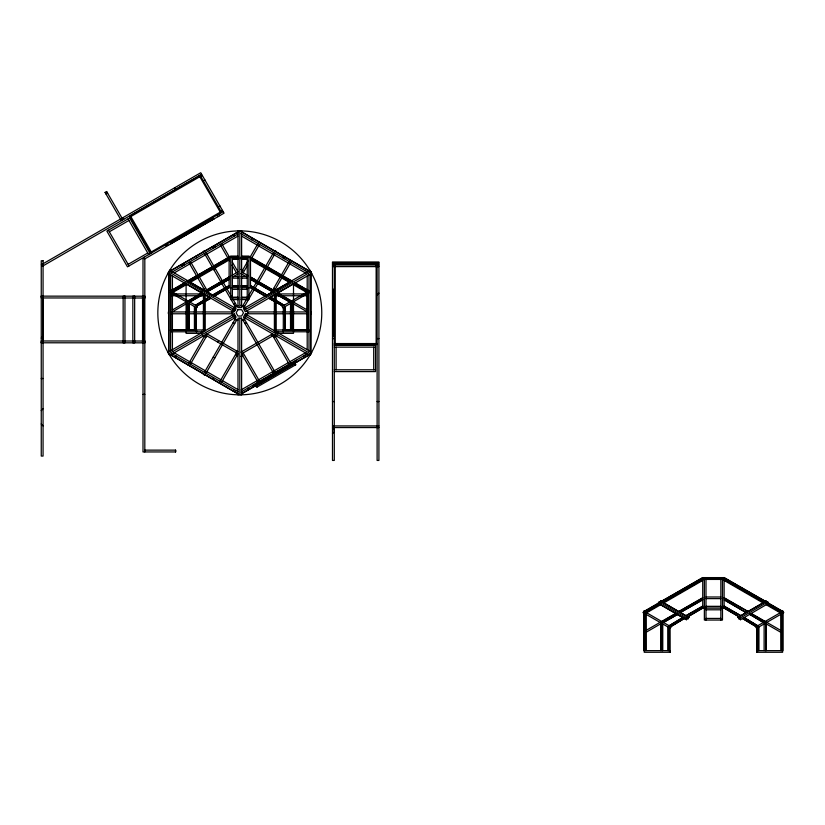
<?xml version="1.0" encoding="UTF-8"?>
<svg xmlns="http://www.w3.org/2000/svg" width="825" height="825" viewBox="0 0 825 825"><rect width="100%" height="100%" fill="white"/><g stroke="black" fill="none" stroke-linecap="round" stroke-linejoin="round"><path stroke-width="1.24" d="M41.25 297.959L41.25 296.144L42.879 296.144L42.879 342.798L41.25 342.798L41.26 340.972M187.182 302.373L187.182 301.424L188.812 301.424M644.232 613.264L644.232 612.336L644.232 652.266L670.22 652.266L670.22 650.636L643.943 650.636L643.943 613.109M168.723 352.378L168.929 271.693L240.013 230.897L310.891 272.064L310.674 354.028L295.123 362.948M196.453 307.715L197.268 306.302M175.312 357.617L176.22 356.049M251.522 239.724L252.429 238.157M188.812 363.32L205.219 334.919L237.992 353.843L221.595 382.243M247.923 260.947L241.612 271.879L248.304 275.736M249.81 257.678L258.008 243.478M188.11 365.011L189.018 363.433M258.204 243.592L259.112 242.014M190.389 364.227L206.786 335.827M243.179 272.786L247.603 265.134M251.377 258.586L259.586 244.375M233.351 309.808L231.588 312.861L235.703 319.976L238.043 319.976M234.527 307.787L235.692 305.745L238.043 305.755M217.748 342.158L218.656 340.591M253.244 280.686L254.152 279.118M204.425 372.333L235.733 318.099M242.303 306.714L264.67 267.97M265.836 265.959L273.611 252.481M205.992 373.24L236.662 320.11M243.87 307.622L275.189 253.388M241.56 319.976L243.911 319.976L245.077 317.945M246.252 315.913L248.016 312.861L246.84 310.829M243.911 319.976L248.016 312.861M212.623 379.16L213.531 377.592M282.728 257.74L283.635 256.173M284.388 258.699L285.295 257.132M241.044 287.688L250.491 287.688L265.454 296.33L250.491 287.368M235.878 352.626L236.785 351.058M220.028 381.346L236.424 352.935M272.817 289.895L280.387 276.787M281.655 274.601L289.214 261.494M219.316 383.027L220.223 381.459M289.41 261.608L290.317 260.04M272.755 291.947L250.491 279.417M290.792 262.402L274.385 290.802L250.532 277.025M274.312 291.05L250.491 277.623M289.688 302.053L275.839 294.051L288.987 301.321M275.839 294.051L277.54 292.916L307.364 310.045M292.463 280.737L264.505 296.711M307.23 291.926L293.514 283.687L307.508 291.772M293.37 283.934L295.072 282.789L309.066 290.864L309.911 292.256L282.944 307.838L282.119 306.426L309.313 290.72M233.279 391.091L234.187 389.513M282.676 305.941L268.682 298.186L281.603 305.332M234.95 392.05L235.847 390.483M305.044 270.631L305.951 269.063M643.314 612.738L644.129 611.325M782.688 611.346L768.694 603.271L767.838 601.899L738.849 618.802L738.127 617.193L745.697 612.831M738.849 618.802L738.127 617.193M740.458 619.73L739.736 618.121L740.458 619.73L768.694 603.271M747.935 611.531L724.113 598.104M763.311 622.535L749.605 614.285L780.986 632.414M749.461 614.532L751.163 613.387L780.986 630.527M766.085 601.219L766.941 602.58L766.085 601.219L737.983 617.44M780.852 612.408L767.137 604.168L781.131 612.243M644.16 611.346L658.154 603.271L659.01 601.899L687.998 618.802L688.865 617.44L660.619 600.971L659.907 602.58L660.619 600.971M644.438 611.511L658.288 603.508L659.154 602.147M686.39 619.73L687.101 618.121L686.39 619.73L658.154 603.271M688.72 617.193L687.998 618.802M41.25 338.095L43.065 336.167M41.25 410.572L43.065 408.653M377.108 295.082L378.912 293.164M332.485 433.651L334.29 431.733M254.162 384.842L273.477 373.663M294.938 361.247L274.55 373.044L275.395 372.704M254.224 384.955L273.539 373.777M275.684 372.539L294.999 361.36M254.904 386.131L295.68 362.536M121.378 220.636L105.074 192.39L106.672 191.534M106.064 194.102L107.632 193.194L105.095 192.442M201.63 174.302L42.302 266.3L41.394 264.722L200.733 172.734L224.06 213.149L145.004 258.782L144.107 257.214M200.176 175.405L129.525 216.202L150.923 253.275M129.999 217.027L199.825 176.705M200.743 176.385L202.311 175.488M109.333 231.784L128.948 220.461M203.311 180.83L204.878 179.922M140.632 235.445L141.457 234.97M218.336 206.869L219.914 205.961M128.133 264.34L147.747 253.017M220.904 211.303L222.472 210.396M150.449 252.45L220.285 212.128M223.152 211.571L127.473 266.815L106.858 231.113L129.608 217.986L150.222 253.677M171.672 241.818L192.081 230.041M192.472 229.814L194.618 228.577M196.763 227.329L212.871 218.037M172.126 242.602L178.571 238.879M180.716 237.641L182.872 236.404M185.017 235.166L192.534 230.825M195.071 229.36L205.807 223.162M207.952 221.915L213.324 218.821M172.023 242.973L213.85 218.831M203.29 251.439L204.868 250.532M168.795 351.45L168.795 271.868L239.807 230.866L310.808 271.868L310.808 353.853L240.91 394.216M171.724 272.271L237.992 234.011M174.23 272.91L237.992 236.094M170.538 290.864L184.532 282.789L186.233 283.934L172.373 291.926M187.213 281.212L230.742 256.08L237.992 256.08M170.816 291.029L184.666 283.037M182.088 285.213L184.284 283.955M219.264 263.752L221.451 262.494M173.178 291.142L186.233 283.934M229.113 258.854L189.317 281.83L229.113 259.174M173.291 292.184L187.007 284.264M190.266 282.377L229.113 259.958M213.912 269.827L215.48 268.919M202.661 290.183L204.806 288.946M230.185 276.385L205.219 290.802L188.812 262.402M232.083 275.292L237.992 271.879L232.31 262.041M172.239 310.045L202.063 292.916L203.765 294.051L189.915 302.053M205.219 291.008L229.113 277.21M188.358 301.156L202.197 293.153M229.113 277.623L205.425 291.297L187.141 280.737M172.239 311.933L187.368 303.198M189.626 301.888L203.765 294.051M207.023 291.844L229.113 279.097M232.743 276.994L237.992 273.972M229.113 279.417L206.848 291.947M229.113 285.563L212.448 295.185L229.113 285.893M198 305.332L210.922 298.186L196.928 305.941M215.088 295.463L229.113 287.368M206.59 291.968L214.16 296.33L229.113 287.688L238.559 287.688M233.805 304.281L235.373 303.383M233.712 308.168L237.775 305.827M265.444 296.33L291.71 281.17L250.491 257.379L241.044 257.379M235.208 315.511L168.795 353.853L237.724 393.649M244.396 310.21L310.808 271.868M270.218 297.144L275.622 294.02M277.324 293.081L294.226 283.326M244.912 323.524L246.479 322.616M240.921 352.151L272.58 333.877M275.354 334.362L241.612 353.843L258.008 382.243M240.869 356.369L243.014 355.132M273.725 337.394L276.942 335.538M240.983 389.988L288.513 362.546M289.688 361.866L306.013 352.44M240.921 392.112L307.88 353.451M255.967 386.152L295.195 363.505M672.107 596.238L674.293 594.969M681.945 590.545L684.142 589.287M645.717 612.243L659.711 604.168L645.996 612.408M702.735 579.325L662.929 602.302L702.735 579.655M645.862 613.264L660.629 604.746M663.888 602.858L702.735 580.429M645.862 630.527L675.685 613.387L677.387 614.532L663.537 622.535M678.831 611.49L702.735 597.692M661.97 621.627L675.819 613.635M702.735 598.104L678.913 611.531M645.862 632.414L660.99 623.669M663.156 622.421L677.387 614.532M702.735 599.579L680.47 612.428L702.735 599.899M702.735 606.045L686.07 615.667L702.735 606.365M702.735 607.839L687.772 616.811L702.735 608.169L724.113 608.169L739.076 616.811L724.113 607.839M747.44 611.82L766.219 600.971M767.033 602.384L766.208 602.858L765.404 601.446M766.992 604.405L768.56 603.508L782.409 611.511M241.807 393.546L255.142 385.894M241.612 256.08L248.861 256.08L292.39 281.212M229.113 257.132L238.559 257.132M241.044 257.132L250.491 257.132M238.559 257.379L229.113 257.379L187.749 280.923M232.372 258.947L238.559 258.947M241.044 258.947L247.232 258.947M332.485 262.928L378.912 262.928M334.29 263.876L377.108 263.876M332.485 264.98L378.912 264.98M332.485 266.609L378.912 266.609M232.372 276.519L238.559 276.519M241.044 276.519L247.232 276.519M232.372 278.149L238.559 278.149M241.044 278.149L247.232 278.149M232.372 285.863L238.559 285.863M241.044 285.863L247.232 285.863M232.372 286.11L238.559 286.11M241.044 286.11L247.232 286.11M232.372 289.317L238.559 289.317M241.044 289.317L247.232 289.317M171.868 293.937L202.146 293.937M277.468 293.937L307.735 293.937M171.868 295.752L203.404 295.752M276.2 295.752L278.726 295.752M281.243 295.752L307.735 295.752M41.25 296.144L144.983 296.196L144.983 298.011L42.529 297.959M230.742 297.165L237.992 297.165M241.612 297.165L247.655 297.165M232.372 297.938L238.559 297.938M241.044 297.938L247.232 297.938M238.559 299.578L230.742 299.578L230.742 257.132M241.044 299.578L248.861 299.578L248.861 257.132M290.792 301.424L292.421 301.414L292.349 330.155M241.56 305.755L243.911 305.755L245.087 307.787M171.889 311.953L233.227 311.953M247.644 311.953L307.725 311.953M171.889 313.768L231.959 313.768M247.644 313.768L307.725 313.768M171.868 329.969L203.404 329.969M276.2 329.969L307.735 329.969M170.321 330.155L196.597 330.155L196.597 331.784M309.282 330.155L283.006 330.155L283.006 331.784M170.61 331.784L203.404 331.784L203.404 293.937M276.2 331.784L308.993 331.784M201.877 333.352L186.099 333.352L186.099 303.744M277.726 333.352L293.504 333.352L293.504 284.429M332.485 338.58L334.29 338.58M377.108 338.58L378.912 338.58M42.539 340.983L144.994 341.024L144.983 342.839L41.26 342.787M334.29 343.561L377.108 343.561M334.29 344.51L377.108 344.51M334.29 345.324L375.519 345.324L375.519 371.601L334.29 371.601M334.29 347.139L375.519 347.139M334.29 369.786L375.519 369.786M41.25 378.52L43.065 378.52M143.003 394.412L144.818 394.412M332.485 401.548L334.29 401.548M377.108 401.548L378.912 401.548M332.485 425.937L378.912 425.937M332.485 427.567L378.912 427.567M144.818 450.13L175.622 450.13L175.622 451.945L143.003 451.945L143.003 258.637L144.818 258.637L144.818 451.945M702.735 577.603L724.113 577.603M705.994 579.181L720.854 579.243M705.994 579.428L720.854 579.428M705.994 597.001L720.854 597.001M705.994 598.63L720.854 598.63M705.994 606.344L720.854 606.344M705.994 606.592L720.854 606.592M702.735 607.922L704.364 607.922M722.483 607.922L724.113 607.922M705.994 609.799L720.854 609.799M644.232 611.387L645.862 611.387L645.862 650.636L645.789 614.171M705.994 618.42L720.854 618.42M658.288 603.508L659.856 604.405M274.746 250.532L276.313 251.439M240.921 233.609L307.818 272.229M241.612 236.094L306.013 273.281M294.938 283.037L308.787 291.029M281.119 275.756L283.305 277.014M251.594 259.483L290.153 282.067L250.491 259.174M250.491 259.958L289.338 282.377M292.597 284.264L306.312 292.184M240.869 269.352L243.014 270.59M273.725 288.327L276.942 290.183M250.491 277.21L274.385 291.008M277.406 293.153L291.256 301.156M271.992 290.462L274.199 291.73M240.921 273.57L246.861 276.994M250.491 279.097L272.157 291.607M291.153 302.569L307.364 311.933M250.491 285.563L267.156 295.185L250.491 285.893M733.961 584.234L736.148 585.492M761.31 600.023L763.496 601.281M771.138 605.694L773.324 606.963M724.113 579.325L763.909 602.302L724.113 579.655M724.113 580.429L762.96 602.858M766.219 604.746L780.986 613.264M240.818 305.24L245.902 308.168M207.529 292.349L212.932 295.463M188.224 281.356L204.435 290.72M168.795 271.868L235.208 310.21M244.396 315.511L310.808 353.853M185.377 283.326L201.228 292.473M203.981 294.02L209.385 297.144M724.113 597.692L748.007 611.49M751.028 613.635L764.868 621.627M725.227 600.218L746.243 612.676L724.113 599.899M233.124 322.616L234.692 323.524M724.113 606.045L740.778 615.667L724.113 606.365M170.29 290.72L197.484 306.426L196.67 307.838L170.321 292.627M206.219 333.413L237.992 351.749M202.661 335.538L205.879 337.394M235.517 354.513L237.662 355.75M660.763 601.219L688.865 617.44M659.814 602.384L660.639 602.858M660.052 604.405L686.245 619.493M213.232 357.07L214.799 357.978M173.415 352.337L205.518 370.879M206.704 371.559L221.121 379.882M222.307 380.562L237.992 389.627M171.724 353.451L237.992 391.71M203.29 374.282L204.868 375.189M168.713 353.657L238.477 394.175M332.485 428.319L334.29 430.248M41.25 423.968L43.065 425.886M767.693 602.147L768.56 603.508M782.719 611.325L783.533 612.738M282.336 306.302L283.15 307.715M305.044 355.09L305.951 356.658M200.062 175.209L221.585 212.479M199.351 175.88L220.76 212.953M233.279 234.63L234.187 236.208M303.383 356.049L304.291 357.617M218.646 214.17L219.553 215.748M216.985 215.139L217.893 216.707M296.175 360.216L297.082 361.783M213.036 217.418L213.943 218.986M211.695 218.718L212.149 219.502M294.917 363.031L295.876 364.681L256.637 387.327L255.007 384.502M294.37 363.98L295.051 365.155M221.595 243.478L229.793 257.678M274.385 334.919L290.792 363.32M220.028 244.375L229.484 260.762M232.011 265.134L236.424 272.786M272.817 335.827L289.214 364.227M271.373 334.568L272.281 336.136M214.283 245.602L215.191 247.17M212.623 246.562L213.531 248.129M174.642 187.801L175.539 189.368M226.627 278.438L227.535 280.005M205.992 252.481L231.536 296.732M232.815 298.949L237.301 306.714M243.87 318.099L275.189 372.333M204.425 253.388L235.733 307.622M242.942 320.11L273.611 373.24M164.144 196.216L164.618 197.041M195.968 256.173L196.876 257.74M190.389 261.494L206.786 289.895M243.179 352.935L259.586 381.346M256.781 385.677L257.462 386.853M183.078 263.618L183.985 265.186M170.032 242.241L170.94 243.808M252.625 385.358L253.533 386.925M181.417 264.577L182.325 266.145M167.258 243.849L168.166 245.417M165.598 244.808L166.506 246.376M247.665 388.214L248.511 389.823M130.35 215.727L151.748 252.801M128.04 218.883L148.655 254.585M122.832 217.707L123.74 219.285M106.642 191.493L122.048 218.161M121.657 218.388L122.554 219.966M108.426 230.216L129.04 265.908M782.904 613.109L782.904 650.636L756.628 650.636L756.628 652.266L782.616 652.266L782.616 611.387M781.347 614.006L781.347 650.636M780.986 613.913L781.058 650.636M766.043 621.895L766.043 622.844M766.043 623.783L766.043 650.636M765.971 622.885L765.971 650.636M765.693 623.04L765.693 650.636M764.125 623.947L764.125 650.636M758.804 627.021L758.804 650.636M758.526 627.175L758.526 650.636M757.247 627.918L757.247 650.636M756.968 628.083L756.907 652.266M724.113 608.169L724.113 577.531L765.476 601.404L724.113 577.851L702.735 577.851L661.372 601.404L702.735 577.531L702.735 608.169M722.483 577.603L722.483 620.049L704.364 620.049L704.364 577.603M720.854 577.603L720.854 620.049M705.994 577.603L705.994 620.049M669.941 652.266L669.879 628.083M669.601 627.918L669.601 650.636M668.322 627.175L668.322 650.636M668.044 627.021L668.044 650.636M662.712 623.947L662.712 650.636M662.434 622.844L662.434 650.636M661.155 623.04L661.155 650.636M660.877 622.885L660.877 650.636M377.108 262.928L377.108 460.433L378.912 460.433L378.912 261.979L332.485 261.979L332.485 460.433L334.29 460.433L334.29 262.928M376.148 263.876L376.148 343.561M373.704 347.139L373.704 369.786M336.105 347.139L336.105 369.786M335.249 263.876L335.249 343.561M333.847 289.059L333.847 312.623M333.847 313.077L333.847 336.631M311.252 311.953L311.252 313.768M308.993 274.199L308.993 351.522M307.725 293.525L307.725 330.155M307.436 293.69L307.436 330.155M307.364 293.442L307.364 330.155M307.189 276.045L307.189 290.101M307.189 294.845L307.189 349.676M292.071 302.569L292.071 330.155M290.792 303.301L290.792 330.155M290.513 303.466L290.513 330.155M285.182 306.539L285.182 330.155M284.903 306.704L284.903 330.155M283.346 307.601L283.284 331.784M278.015 292.04L278.015 295.752M278.015 331.207L278.015 333.682M276.2 293.937L276.2 332.898M275.292 293.638L275.292 332.31M274.385 294.979L274.385 331.671M250.491 257.049L250.491 287.688M247.232 257.132L247.232 299.578M246.922 313.448L246.922 315.8M239.807 230.866L239.807 307.56M239.807 318.161L239.807 394.855M232.691 309.932L232.691 315.8M232.372 257.132L232.372 299.578M229.113 257.049L229.113 287.688M205.219 294.979L205.219 330.743M204.311 293.628L204.311 331.258M201.589 292.04L201.589 295.752M201.589 331.207L201.589 333.682M196.257 307.601L196.319 331.784M195.979 307.436L195.979 330.155M194.7 306.704L194.7 330.155M194.422 306.539L194.422 330.155M189.1 303.466L189.1 330.155M188.812 303.301L188.812 330.155M187.533 302.569L187.533 330.155M187.182 301.414L187.254 330.155M186.099 284.429L186.099 301.166M175.57 450.13L175.57 451.945M172.415 276.045L172.415 293.937M172.415 294.845L172.415 309.623M172.415 312.861L172.415 350.615M172.239 293.442L172.167 330.155M170.61 274.199L170.61 351.522M168.352 311.953L168.352 313.768M238.343 394.814A81.964 81.964 0 0 1 169.135 271.332A81.964 81.964 0 0 1 310.685 271.703A81.964 81.964 0 0 1 240.838 394.814M169.703 270.291L167.888 273.436L234.31 311.778L236.115 308.643L169.703 270.291M237.971 309.695L236.146 312.861L237.971 316.037L241.632 316.037L243.468 312.861L241.632 309.695L237.971 309.695M245.293 313.943L243.488 317.078L309.901 355.431L311.716 352.285L245.293 313.943M270.383 297.052L284.089 305.291L270.383 297.052M643.913 611.201L643.098 612.614L670.282 628.31L671.107 626.897L643.913 611.201M742.448 618.43L756.154 626.67L742.448 618.43M744.006 617.523L757.711 625.762L744.006 617.523M209.22 297.052L195.515 305.291L209.22 297.052M234.31 313.943L167.888 352.285L169.703 355.431L236.115 317.078L234.31 313.943M309.901 270.291L243.488 308.643L245.293 311.778L311.716 273.436L309.901 270.291M682.842 617.523L669.137 625.762L682.842 617.523M684.399 618.43L670.694 626.67L684.399 618.43M782.935 611.201L755.741 626.897L756.556 628.31L783.75 612.614L782.935 611.201M241.612 230.866L237.992 230.866L237.992 307.56L241.612 307.56L241.612 230.866M238.559 258.699L232.372 258.699L238.559 258.761M247.232 258.699L241.044 258.699L247.232 258.761M43.065 260.741L41.25 260.741L41.25 456.07L43.065 456.07L43.065 260.741M124.957 296.196L123.142 296.196L123.142 342.849L124.957 342.849L124.957 296.196M134.661 296.185L132.846 296.185L132.846 342.839L134.661 342.839L134.661 296.185M144.365 296.185L142.55 296.185L142.55 342.839L144.365 342.839L144.365 296.185M241.612 318.161L237.992 318.161L237.992 394.855L241.612 394.855L241.612 318.161"/></g></svg>
